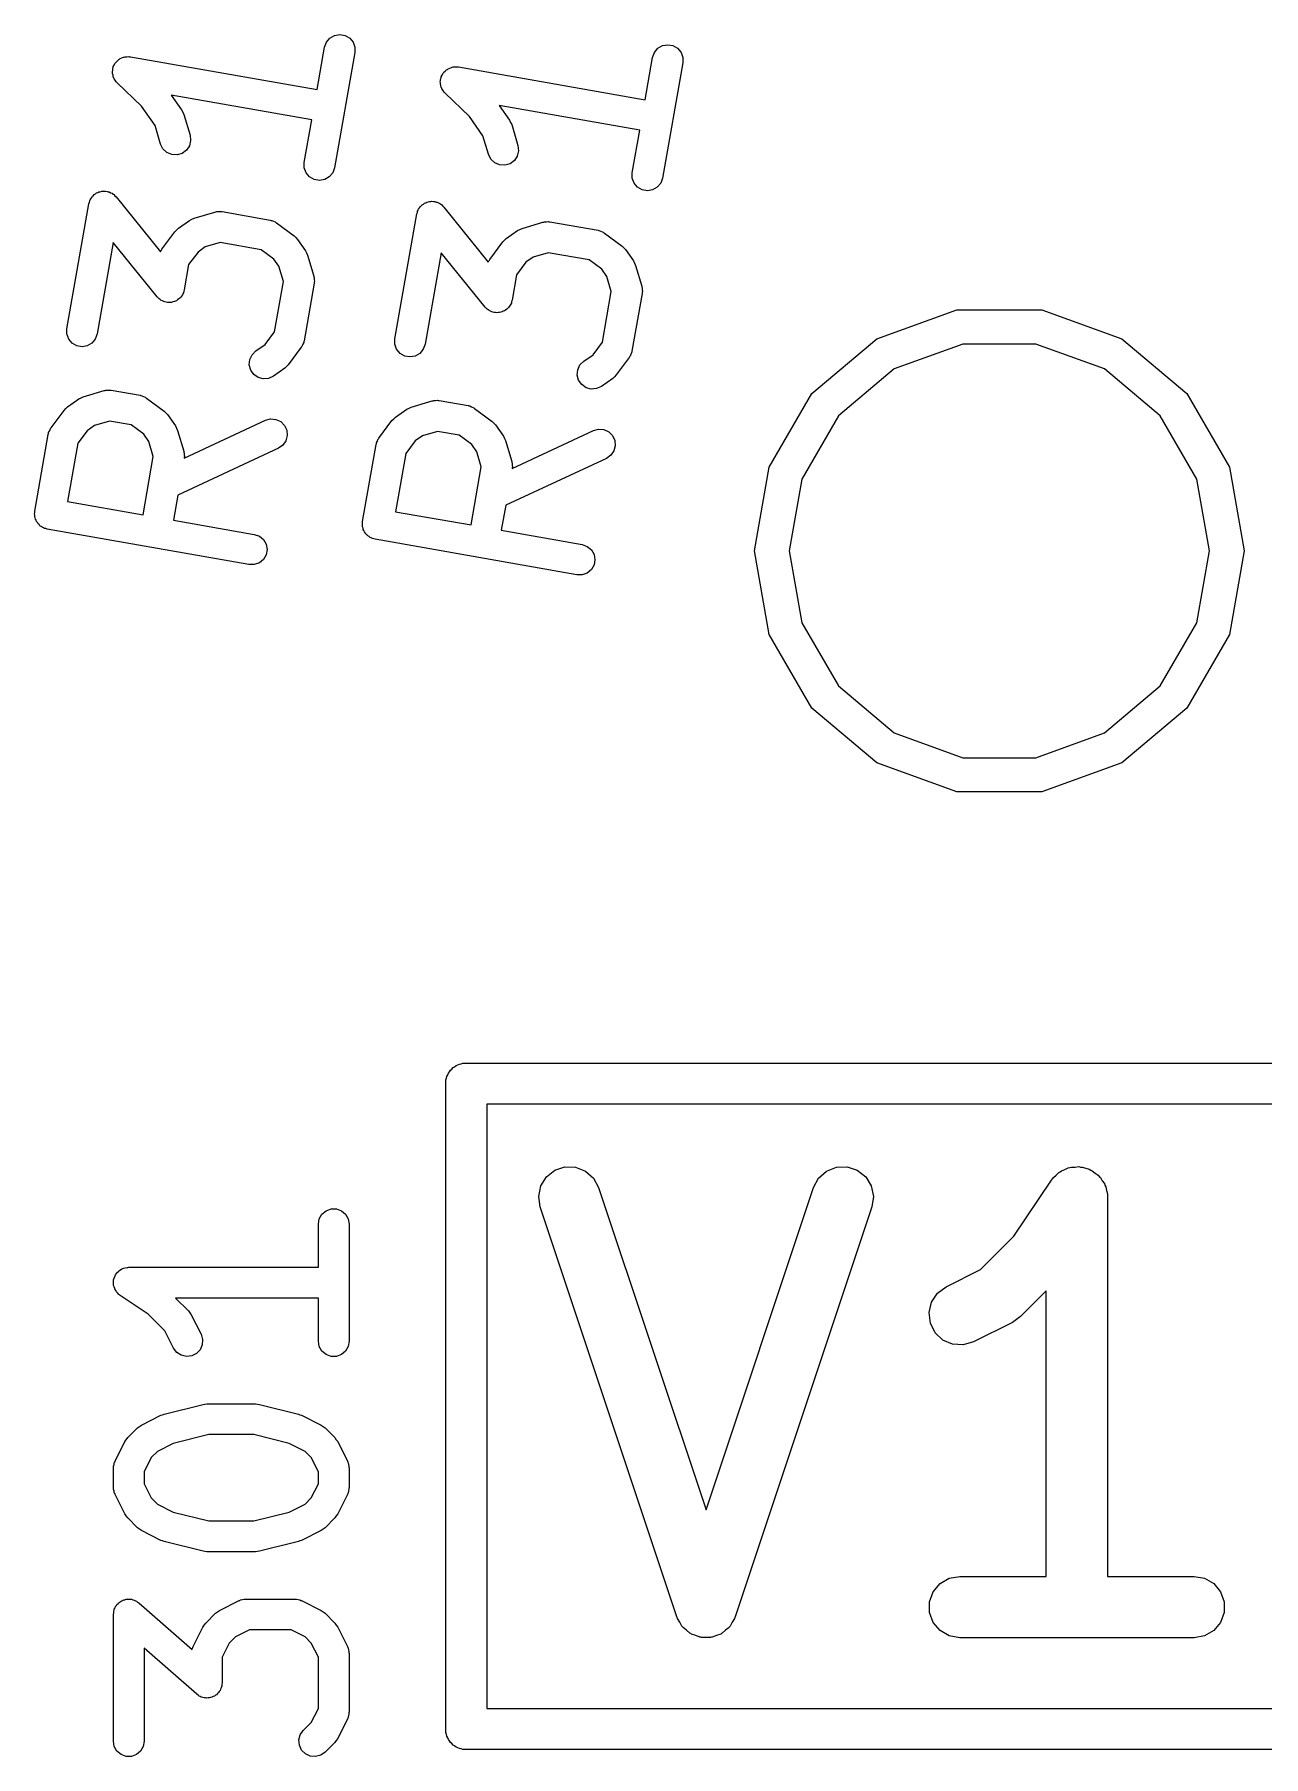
# Model space of a CAD drawing. Extents: x -0.1 to 56.2, y -70.1 to 0.1.
# Drawn here: x 9.79 to 15.79, y -28.88 to -20.48 of the extents above; entities that cross this region are included whole.
import ezdxf

# ---------------------------------------------------------------- set-up
doc = ezdxf.new("R2010")
doc.units = 0
doc.header["$MEASUREMENT"] = 0
doc.layers.add('BLACK', color=7, linetype='CONTINUOUS')

msp = doc.modelspace()

# ---------------------------------------------------------------- linework, layer by layer
at = {"layer": 'BLACK', "linetype": 'CONTINUOUS'}
for p, q in [((11.217, -20.5173), (11.2337, -20.4973)), ((11.2337, -20.4973), (11.2563, -20.4843)), ((11.2563, -20.4843), (11.2819, -20.4798)), ((11.2819, -20.4798), (11.3076, -20.4843)), ((11.3076, -20.4843), (11.3302, -20.4973)), ((11.3302, -20.4973), (11.3469, -20.5173)), ((10.2184, -20.5945), (10.2265, -20.5905)), ((10.2265, -20.5905), (10.2306, -20.5901)), ((10.2306, -20.5901), (10.2345, -20.5886)), ((10.2345, -20.5886), (10.2435, -20.5886)), ((10.2435, -20.5886), (10.2524, -20.5877)), ((10.2524, -20.5877), (10.2564, -20.5886)), ((10.2564, -20.5886), (10.2605, -20.5886)), ((10.2605, -20.5886), (11.1715, -20.7493)), ((11.1715, -20.7493), (11.2081, -20.5418)), ((11.2081, -20.5418), (11.217, -20.5173)), ((11.3558, -20.5678), (11.2566, -21.1305)), ((11.3469, -20.5173), (11.3558, -20.5418)), ((11.3558, -20.5418), (11.3558, -20.5678)), ((12.8081, -20.5918), (12.817, -20.5673)), ((12.817, -20.5673), (12.8337, -20.5473)), ((12.8337, -20.5473), (12.8563, -20.5343)), ((12.8563, -20.5343), (12.8819, -20.5298)), ((12.8819, -20.5298), (12.9076, -20.5343)), ((12.9076, -20.5343), (12.9302, -20.5473)), ((12.9302, -20.5473), (12.9469, -20.5673)), ((12.9469, -20.5673), (12.9558, -20.5918)), ((10.1725, -20.6625), (10.1741, -20.6537)), ((10.1732, -20.6666), (10.1725, -20.6625)), ((10.173, -20.6707), (10.1732, -20.6666)), ((10.1755, -20.6793), (10.173, -20.6707)), ((10.1741, -20.6537), (10.1747, -20.6448)), ((10.1747, -20.6448), (10.1763, -20.6409)), ((10.1763, -20.6409), (10.177, -20.6369)), ((10.177, -20.6369), (10.1815, -20.6291)), ((10.1815, -20.6291), (10.1851, -20.6209)), ((10.1851, -20.6209), (10.188, -20.6179)), ((10.188, -20.6179), (10.1901, -20.6143)), ((10.1901, -20.6143), (10.1969, -20.6085)), ((10.1969, -20.6085), (10.2031, -20.6021)), ((10.2031, -20.6021), (10.2068, -20.6002)), ((10.2068, -20.6002), (10.21, -20.5976)), ((10.21, -20.5976), (10.2184, -20.5945)), ((11.7815, -20.6791), (11.7851, -20.6709)), ((11.7851, -20.6709), (11.788, -20.6679)), ((11.788, -20.6679), (11.7901, -20.6643)), ((11.7901, -20.6643), (11.7969, -20.6585)), ((11.7969, -20.6585), (11.8031, -20.6521)), ((11.8031, -20.6521), (11.8068, -20.6502)), ((11.8068, -20.6502), (11.81, -20.6476)), ((11.81, -20.6476), (11.8184, -20.6445)), ((11.8184, -20.6445), (11.8265, -20.6405)), ((11.8265, -20.6405), (11.8306, -20.6401)), ((11.8306, -20.6401), (11.8345, -20.6386)), ((11.8345, -20.6386), (11.8435, -20.6386)), ((11.8435, -20.6386), (11.8524, -20.6377)), ((11.8524, -20.6377), (11.8564, -20.6386)), ((11.8564, -20.6386), (11.8605, -20.6386)), ((11.8605, -20.6386), (12.7715, -20.7993)), ((12.7715, -20.7993), (12.8081, -20.5918)), ((12.9558, -20.6178), (12.8566, -21.1805)), ((12.9558, -20.5918), (12.9558, -20.6178)), ((10.177, -20.6882), (10.1755, -20.6793)), ((10.1791, -20.6918), (10.177, -20.6882)), ((10.1803, -20.6957), (10.1791, -20.6918)), ((10.1856, -20.703), (10.1803, -20.6957)), ((10.1901, -20.7107), (10.1856, -20.703)), ((10.1933, -20.7134), (10.1901, -20.7107)), ((10.1957, -20.7167), (10.1933, -20.7134)), ((10.3145, -20.8302), (10.1957, -20.7167)), ((11.7725, -20.7125), (11.7741, -20.7037)), ((11.7732, -20.7166), (11.7725, -20.7125)), ((11.773, -20.7207), (11.7732, -20.7166)), ((11.7755, -20.7293), (11.773, -20.7207)), ((11.7741, -20.7037), (11.7747, -20.6948)), ((11.7747, -20.6948), (11.7763, -20.6909)), ((11.777, -20.7382), (11.7755, -20.7293)), ((11.7763, -20.6909), (11.777, -20.6869)), ((11.777, -20.6869), (11.7815, -20.6791)), ((11.7791, -20.7418), (11.777, -20.7382)), ((11.7803, -20.7457), (11.7791, -20.7418)), ((11.7856, -20.753), (11.7803, -20.7457)), ((11.7901, -20.7607), (11.7856, -20.753)), ((10.3805, -20.9245), (10.3145, -20.8302)), ((11.1454, -20.897), (10.4597, -20.7761)), ((10.4597, -20.7761), (10.5104, -20.8484)), ((11.7933, -20.7634), (11.7901, -20.7607)), ((11.7957, -20.7667), (11.7933, -20.7634)), ((11.9145, -20.8802), (11.7957, -20.7667)), ((12.7454, -20.947), (12.0597, -20.8261)), ((12.0597, -20.8261), (12.1104, -20.8984)), ((10.4074, -21.0149), (10.3805, -20.9245)), ((10.5104, -20.8484), (10.5154, -20.8593)), ((10.5154, -20.8593), (10.5208, -20.87)), ((10.5208, -20.87), (10.5512, -20.9721)), ((11.1089, -21.1045), (11.1454, -20.897)), ((11.9805, -20.9745), (11.9145, -20.8802)), ((12.1104, -20.8984), (12.1154, -20.9093)), ((12.1154, -20.9093), (12.1208, -20.92)), ((12.1208, -20.92), (12.1512, -21.0221)), ((10.5541, -20.998), (10.5481, -21.0233)), ((10.5512, -20.9721), (10.5541, -20.998)), ((12.0074, -21.0649), (11.9805, -20.9745)), ((12.7089, -21.1545), (12.7454, -20.947)), ((10.419, -21.0382), (10.4074, -21.0149)), ((10.438, -21.0561), (10.419, -21.0382)), ((10.4619, -21.0664), (10.438, -21.0561)), ((10.4879, -21.068), (10.4619, -21.0664)), ((10.5128, -21.0606), (10.4879, -21.068)), ((10.5337, -21.0451), (10.5128, -21.0606)), ((10.5481, -21.0233), (10.5337, -21.0451)), ((12.019, -21.0882), (12.0074, -21.0649)), ((12.038, -21.1061), (12.019, -21.0882)), ((12.1481, -21.0733), (12.1337, -21.0951)), ((12.1541, -21.048), (12.1481, -21.0733)), ((12.1512, -21.0221), (12.1541, -21.048)), ((11.1089, -21.1305), (11.1089, -21.1045)), ((11.1178, -21.155), (11.1089, -21.1305)), ((11.1345, -21.175), (11.1178, -21.155)), ((11.1571, -21.188), (11.1345, -21.175)), ((11.2309, -21.175), (11.2084, -21.188)), ((11.2477, -21.155), (11.2309, -21.175)), ((11.2566, -21.1305), (11.2477, -21.155)), ((12.0619, -21.1164), (12.038, -21.1061)), ((12.0879, -21.118), (12.0619, -21.1164)), ((12.1128, -21.1106), (12.0879, -21.118)), ((12.1337, -21.0951), (12.1128, -21.1106)), ((12.7089, -21.1805), (12.7089, -21.1545)), ((10.0798, -21.266), (10.0835, -21.2616)), ((10.0835, -21.2616), (10.0899, -21.2579)), ((10.0899, -21.2579), (10.0956, -21.2533)), ((10.0956, -21.2533), (10.1011, -21.2515)), ((10.1011, -21.2515), (10.1061, -21.2486)), ((10.1061, -21.2486), (10.1133, -21.2473)), ((10.1133, -21.2473), (10.1203, -21.2449)), ((10.1203, -21.2449), (10.1261, -21.245)), ((10.1261, -21.245), (10.1318, -21.244)), ((10.1318, -21.244), (10.139, -21.2453)), ((10.139, -21.2453), (10.1463, -21.2455)), ((10.1463, -21.2455), (10.1517, -21.2476)), ((10.1517, -21.2476), (10.1574, -21.2486)), ((10.1574, -21.2486), (10.1638, -21.2522)), ((10.1638, -21.2522), (10.1706, -21.2549)), ((10.1706, -21.2549), (10.175, -21.2587)), ((10.175, -21.2587), (10.18, -21.2616)), ((10.18, -21.2616), (10.1847, -21.2672)), ((11.1827, -21.1925), (11.1571, -21.188)), ((11.2084, -21.188), (11.1827, -21.1925)), ((12.7178, -21.205), (12.7089, -21.1805)), ((12.7345, -21.225), (12.7178, -21.205)), ((12.7571, -21.238), (12.7345, -21.225)), ((12.7827, -21.2425), (12.7571, -21.238)), ((12.8084, -21.238), (12.7827, -21.2425)), ((12.8309, -21.225), (12.8084, -21.238)), ((12.8477, -21.205), (12.8309, -21.225)), ((12.8566, -21.1805), (12.8477, -21.205)), ((9.9504, -21.9157), (10.0579, -21.306)), ((10.0579, -21.306), (10.0604, -21.2991)), ((10.0604, -21.2991), (10.0618, -21.2919)), ((10.0618, -21.2919), (10.0648, -21.287)), ((10.0648, -21.287), (10.0668, -21.2815)), ((10.0668, -21.2815), (10.0715, -21.2759)), ((10.0715, -21.2759), (10.0753, -21.2697)), ((10.0753, -21.2697), (10.0798, -21.266)), ((10.1847, -21.2672), (10.1902, -21.272)), ((10.1902, -21.272), (10.4067, -21.5412)), ((10.5711, -21.3767), (10.6731, -21.3464)), ((10.6731, -21.3464), (10.6774, -21.3459)), ((10.6774, -21.3459), (10.6815, -21.3444)), ((10.6815, -21.3444), (10.6903, -21.3444)), ((10.6903, -21.3444), (10.699, -21.3434)), ((10.699, -21.3434), (10.7032, -21.3444)), ((10.7032, -21.3444), (10.7075, -21.3444)), ((10.7075, -21.3444), (10.942, -21.3858)), ((11.6604, -21.3491), (11.6618, -21.3419)), ((11.6618, -21.3419), (11.6648, -21.337)), ((11.6648, -21.337), (11.6668, -21.3315)), ((11.6668, -21.3315), (11.6715, -21.3259)), ((11.6715, -21.3259), (11.6753, -21.3197)), ((11.6753, -21.3197), (11.6798, -21.316)), ((11.6798, -21.316), (11.6836, -21.3116)), ((11.6836, -21.3116), (11.6899, -21.3079)), ((11.6899, -21.3079), (11.6956, -21.3033)), ((11.6956, -21.3033), (11.7011, -21.3015)), ((11.7011, -21.3015), (11.7061, -21.2986)), ((11.7061, -21.2986), (11.7133, -21.2973)), ((11.7133, -21.2973), (11.7203, -21.2949)), ((11.7203, -21.2949), (11.7261, -21.295)), ((11.7261, -21.295), (11.7318, -21.294)), ((11.7318, -21.294), (11.739, -21.2953)), ((11.739, -21.2953), (11.7463, -21.2955)), ((11.7463, -21.2955), (11.7517, -21.2976)), ((11.7517, -21.2976), (11.7574, -21.2986)), ((11.7574, -21.2986), (11.7638, -21.3022)), ((11.7638, -21.3022), (11.7706, -21.3049)), ((11.7706, -21.3049), (11.775, -21.3087)), ((11.775, -21.3087), (11.78, -21.3116)), ((11.78, -21.3116), (11.7847, -21.3172)), ((11.7847, -21.3172), (11.7902, -21.322)), ((11.7902, -21.322), (12.0067, -21.5912)), ((10.4858, -21.4343), (10.4943, -21.4258)), ((10.4943, -21.4258), (10.5494, -21.3872)), ((10.5494, -21.3872), (10.5603, -21.3821)), ((10.5603, -21.3821), (10.5711, -21.3767)), ((10.942, -21.3858), (10.9461, -21.3872)), ((10.9461, -21.3872), (10.9504, -21.3877)), ((10.9504, -21.3877), (10.9582, -21.3917)), ((10.9582, -21.3917), (10.9665, -21.3947)), ((10.9665, -21.3947), (10.9698, -21.3974)), ((10.9698, -21.3974), (10.9737, -21.3994)), ((10.9737, -21.3994), (11.0592, -21.4628)), ((11.5504, -21.9657), (11.6579, -21.356)), ((11.6579, -21.356), (11.6604, -21.3491)), ((12.1603, -21.4321), (12.1711, -21.4267)), ((12.1711, -21.4267), (12.2731, -21.3964)), ((12.2731, -21.3964), (12.2774, -21.3959)), ((12.2774, -21.3959), (12.2815, -21.3944)), ((12.2815, -21.3944), (12.2903, -21.3944)), ((12.2903, -21.3944), (12.299, -21.3934)), ((12.299, -21.3934), (12.3032, -21.3944)), ((12.3032, -21.3944), (12.3075, -21.3944)), ((12.3075, -21.3944), (12.542, -21.4358)), ((10.1769, -21.4948), (10.0981, -21.9417)), ((10.3906, -21.7605), (10.1769, -21.4948)), ((10.4136, -21.5281), (10.477, -21.4426)), ((10.477, -21.4426), (10.4858, -21.4343)), ((10.6989, -21.4952), (10.6255, -21.517)), ((10.8985, -21.5304), (10.6989, -21.4952)), ((11.0592, -21.4628), (11.0674, -21.4715)), ((11.0674, -21.4715), (11.0759, -21.48)), ((11.0759, -21.48), (11.1146, -21.5352)), ((12.0136, -21.5781), (12.077, -21.4926)), ((12.077, -21.4926), (12.0858, -21.4843)), ((12.0858, -21.4843), (12.0943, -21.4758)), ((12.0943, -21.4758), (12.1494, -21.4372)), ((12.1494, -21.4372), (12.1603, -21.4321)), ((12.542, -21.4358), (12.5461, -21.4372)), ((12.5461, -21.4372), (12.5504, -21.4377)), ((12.5504, -21.4377), (12.5582, -21.4417)), ((12.5582, -21.4417), (12.5665, -21.4447)), ((12.5665, -21.4447), (12.5698, -21.4474)), ((12.5698, -21.4474), (12.5737, -21.4494)), ((12.5737, -21.4494), (12.6592, -21.5128)), ((12.6592, -21.5128), (12.6674, -21.5215)), ((10.4067, -21.5412), (10.4089, -21.5353)), ((10.4089, -21.5353), (10.4117, -21.532)), ((10.4117, -21.532), (10.4136, -21.5281)), ((10.5903, -21.5417), (10.5446, -21.6032)), ((10.6255, -21.517), (10.5903, -21.5417)), ((10.9601, -21.576), (10.8985, -21.5304)), ((10.9847, -21.6113), (10.9601, -21.576)), ((11.1146, -21.5352), (11.1196, -21.5461)), ((11.1196, -21.5461), (11.125, -21.5568)), ((11.125, -21.5568), (11.1554, -21.6589)), ((11.7769, -21.5448), (11.6981, -21.9917)), ((11.9906, -21.8105), (11.7769, -21.5448)), ((12.0067, -21.5912), (12.0089, -21.5853)), ((12.0089, -21.5853), (12.0117, -21.582)), ((12.0117, -21.582), (12.0136, -21.5781)), ((12.1903, -21.5917), (12.1446, -21.6532)), ((12.2255, -21.567), (12.1903, -21.5917)), ((12.2989, -21.5452), (12.2255, -21.567)), ((12.4985, -21.5804), (12.2989, -21.5452)), ((12.5601, -21.626), (12.4985, -21.5804)), ((12.6674, -21.5215), (12.6759, -21.53)), ((12.6759, -21.53), (12.7146, -21.5852)), ((12.7146, -21.5852), (12.7196, -21.5961)), ((12.7196, -21.5961), (12.725, -21.6068)), ((10.5446, -21.6032), (10.5229, -21.7265)), ((11.0066, -21.6847), (10.9847, -21.6113)), ((11.1554, -21.6589), (11.1559, -21.6632)), ((11.1559, -21.6632), (11.1574, -21.6672)), ((11.1574, -21.6672), (11.1574, -21.676)), ((11.1574, -21.676), (11.1584, -21.6848)), ((12.1446, -21.6532), (12.1229, -21.7765)), ((12.5847, -21.6613), (12.5601, -21.626)), ((12.6066, -21.7347), (12.5847, -21.6613)), ((12.725, -21.6068), (12.7554, -21.7089)), ((10.3961, -21.7653), (10.3906, -21.7605)), ((10.4008, -21.7709), (10.3961, -21.7653)), ((10.501, -21.7665), (10.4972, -21.7709)), ((10.5055, -21.7629), (10.501, -21.7665)), ((10.5093, -21.7566), (10.5055, -21.7629)), ((10.514, -21.751), (10.5093, -21.7566)), ((10.516, -21.7455), (10.514, -21.751)), ((10.519, -21.7406), (10.516, -21.7455)), ((10.5204, -21.7334), (10.519, -21.7406)), ((10.5229, -21.7265), (10.5204, -21.7334)), ((10.9631, -21.9312), (11.0066, -21.6847)), ((11.1574, -21.6933), (11.1077, -21.9747)), ((11.1584, -21.6848), (11.1574, -21.689)), ((11.1574, -21.689), (11.1574, -21.6933)), ((12.5631, -21.9812), (12.6066, -21.7347)), ((12.7574, -21.7433), (12.7077, -22.0247)), ((12.7554, -21.7089), (12.7559, -21.7132)), ((12.7559, -21.7132), (12.7574, -21.7172)), ((12.7574, -21.7172), (12.7574, -21.726)), ((12.7574, -21.726), (12.7584, -21.7348)), ((12.7584, -21.7348), (12.7574, -21.739)), ((12.7574, -21.739), (12.7574, -21.7433)), ((10.4058, -21.7738), (10.4008, -21.7709)), ((10.4102, -21.7776), (10.4058, -21.7738)), ((10.417, -21.7803), (10.4102, -21.7776)), ((10.4234, -21.7839), (10.417, -21.7803)), ((10.4291, -21.7849), (10.4234, -21.7839)), ((10.4345, -21.787), (10.4291, -21.7849)), ((10.4418, -21.7872), (10.4345, -21.787)), ((10.449, -21.7885), (10.4418, -21.7872)), ((10.4547, -21.7875), (10.449, -21.7885)), ((10.4605, -21.7876), (10.4547, -21.7875)), ((10.4675, -21.7852), (10.4605, -21.7876)), ((10.4747, -21.7839), (10.4675, -21.7852)), ((10.4797, -21.781), (10.4747, -21.7839)), ((10.4852, -21.7792), (10.4797, -21.781)), ((10.4909, -21.7746), (10.4852, -21.7792)), ((10.4972, -21.7709), (10.4909, -21.7746)), ((11.9961, -21.8153), (11.9906, -21.8105)), ((12.0008, -21.8209), (11.9961, -21.8153)), ((12.0058, -21.8238), (12.0008, -21.8209)), ((12.0102, -21.8276), (12.0058, -21.8238)), ((12.017, -21.8303), (12.0102, -21.8276)), ((12.0234, -21.8339), (12.017, -21.8303)), ((12.0291, -21.8349), (12.0234, -21.8339)), ((12.0345, -21.837), (12.0291, -21.8349)), ((12.0418, -21.8372), (12.0345, -21.837)), ((12.049, -21.8385), (12.0418, -21.8372)), ((12.0547, -21.8375), (12.049, -21.8385)), ((12.0605, -21.8376), (12.0547, -21.8375)), ((12.0675, -21.8352), (12.0605, -21.8376)), ((12.0747, -21.8339), (12.0675, -21.8352)), ((12.0797, -21.831), (12.0747, -21.8339)), ((12.0852, -21.8292), (12.0797, -21.831)), ((12.0909, -21.8246), (12.0852, -21.8292)), ((12.0972, -21.8209), (12.0909, -21.8246)), ((12.101, -21.8165), (12.0972, -21.8209)), ((12.1055, -21.8128), (12.101, -21.8165)), ((12.1093, -21.8066), (12.1055, -21.8128)), ((12.114, -21.801), (12.1093, -21.8066)), ((12.116, -21.7955), (12.114, -21.801)), ((12.119, -21.7906), (12.116, -21.7955)), ((12.1204, -21.7834), (12.119, -21.7906)), ((12.1229, -21.7765), (12.1204, -21.7834)), ((13.9025, -21.9651), (14.2925, -21.8232)), ((14.2925, -21.8232), (14.7075, -21.8232)), ((14.7075, -21.8232), (15.0975, -21.9651)), ((9.9504, -21.9417), (9.9504, -21.9157)), ((10.9175, -21.9927), (10.9631, -21.9312)), ((9.95931, -21.9662), (9.9504, -21.9417)), ((9.97605, -21.9861), (9.95931, -21.9662)), ((9.99861, -21.9992), (9.97605, -21.9861)), ((10.0243, -22.0037), (9.99861, -21.9992)), ((10.0499, -21.9992), (10.0243, -22.0037)), ((10.0725, -21.9861), (10.0499, -21.9992)), ((10.0892, -21.9662), (10.0725, -21.9861)), ((10.0981, -21.9417), (10.0892, -21.9662)), ((10.8723, -22.0244), (10.9175, -21.9927)), ((11.0941, -22.0063), (11.0307, -22.0918)), ((11.096, -22.0025), (11.0941, -22.0063)), ((11.0988, -21.9991), (11.096, -22.0025)), ((11.1018, -21.9909), (11.0988, -21.9991)), ((11.1058, -21.983), (11.1018, -21.9909)), ((11.1063, -21.9787), (11.1058, -21.983)), ((11.1077, -21.9747), (11.1063, -21.9787)), ((11.5504, -21.9917), (11.5504, -21.9657)), ((11.5593, -22.0162), (11.5504, -21.9917)), ((11.5761, -22.0361), (11.5593, -22.0162)), ((11.6892, -22.0162), (11.6725, -22.0361)), ((11.6981, -21.9917), (11.6892, -22.0162)), ((12.5175, -22.0427), (12.5631, -21.9812)), ((13.5846, -22.2319), (13.9025, -21.9651)), ((14.322, -21.9906), (13.9875, -22.1123)), ((14.678, -21.9906), (14.322, -21.9906)), ((15.0125, -22.1123), (14.678, -21.9906)), ((15.0975, -21.9651), (15.4154, -22.2319)), ((10.8406, -22.0923), (10.8428, -22.0664)), ((10.8473, -22.1175), (10.8406, -22.0923)), ((10.8428, -22.0664), (10.8538, -22.0428)), ((10.8538, -22.0428), (10.8723, -22.0244)), ((11.0219, -22.1001), (11.0135, -22.1086)), ((11.0307, -22.0918), (11.0219, -22.1001)), ((11.5986, -22.0492), (11.5761, -22.0361)), ((11.6243, -22.0537), (11.5986, -22.0492)), ((11.6499, -22.0492), (11.6243, -22.0537)), ((11.6725, -22.0361), (11.6499, -22.0492)), ((12.4428, -22.1164), (12.4538, -22.0928)), ((12.4538, -22.0928), (12.4723, -22.0744)), ((12.4723, -22.0744), (12.5175, -22.0427)), ((12.6941, -22.0563), (12.6307, -22.1418)), ((12.696, -22.0525), (12.6941, -22.0563)), ((12.6988, -22.0491), (12.696, -22.0525)), ((12.7018, -22.0409), (12.6988, -22.0491)), ((12.7058, -22.033), (12.7018, -22.0409)), ((12.7063, -22.0287), (12.7058, -22.033)), ((12.7077, -22.0247), (12.7063, -22.0287)), ((10.8622, -22.1388), (10.8473, -22.1175)), ((10.8836, -22.1538), (10.8622, -22.1388)), ((10.9087, -22.1605), (10.8836, -22.1538)), ((10.9347, -22.1582), (10.9087, -22.1605)), ((10.9583, -22.1472), (10.9347, -22.1582)), ((11.0135, -22.1086), (10.9583, -22.1472)), ((12.4406, -22.1423), (12.4428, -22.1164)), ((12.4473, -22.1675), (12.4406, -22.1423)), ((12.4622, -22.1888), (12.4473, -22.1675)), ((12.6135, -22.1586), (12.5583, -22.1972)), ((12.6219, -22.1501), (12.6135, -22.1586)), ((12.6307, -22.1418), (12.6219, -22.1501)), ((13.9875, -22.1123), (13.7148, -22.3411)), ((15.2852, -22.3411), (15.0125, -22.1123)), ((9.95372, -22.2976), (10.0089, -22.2589)), ((10.0089, -22.2589), (10.0198, -22.2539)), ((10.0198, -22.2539), (10.0305, -22.2485)), ((10.0305, -22.2485), (10.1326, -22.2181)), ((10.1326, -22.2181), (10.1369, -22.2176)), ((10.1369, -22.2176), (10.1409, -22.2162)), ((10.1409, -22.2162), (10.1497, -22.2162)), ((10.1497, -22.2162), (10.1585, -22.2152)), ((10.1585, -22.2152), (10.1627, -22.2162)), ((10.1627, -22.2162), (10.167, -22.2162)), ((10.167, -22.2162), (10.3077, -22.241)), ((10.3077, -22.241), (10.3117, -22.2425)), ((10.3117, -22.2425), (10.316, -22.2429)), ((10.316, -22.2429), (10.3239, -22.2469)), ((10.3239, -22.2469), (10.3321, -22.2499)), ((10.3321, -22.2499), (10.3355, -22.2527)), ((10.3355, -22.2527), (10.3393, -22.2546)), ((10.3393, -22.2546), (10.4249, -22.318)), ((11.6305, -22.2985), (11.7326, -22.2681)), ((11.7326, -22.2681), (11.7369, -22.2676)), ((11.7369, -22.2676), (11.7409, -22.2662)), ((11.7409, -22.2662), (11.7497, -22.2662)), ((11.7497, -22.2662), (11.7585, -22.2652)), ((11.7585, -22.2652), (11.7627, -22.2662)), ((11.7627, -22.2662), (11.767, -22.2662)), ((11.767, -22.2662), (11.9077, -22.291)), ((12.4836, -22.2038), (12.4622, -22.1888)), ((12.5087, -22.2105), (12.4836, -22.2038)), ((12.5347, -22.2082), (12.5087, -22.2105)), ((12.5583, -22.1972), (12.5347, -22.2082)), ((13.3771, -22.5913), (13.5846, -22.2319)), ((15.4154, -22.2319), (15.6229, -22.5913)), ((9.87307, -22.3999), (9.9365, -22.3143)), ((9.9365, -22.3143), (9.94522, -22.3061)), ((9.94522, -22.3061), (9.95372, -22.2976)), ((10.4249, -22.318), (10.4331, -22.3268)), ((10.4331, -22.3268), (10.4416, -22.3353)), ((10.4416, -22.3353), (10.4802, -22.3904)), ((11.5452, -22.3561), (11.5537, -22.3476)), ((11.5537, -22.3476), (11.6089, -22.3089)), ((11.6089, -22.3089), (11.6198, -22.3039)), ((11.6198, -22.3039), (11.6305, -22.2985)), ((11.9077, -22.291), (11.9117, -22.2925)), ((11.9117, -22.2925), (11.916, -22.2929)), ((11.916, -22.2929), (11.9239, -22.2969)), ((11.9239, -22.2969), (11.9321, -22.2999)), ((11.9321, -22.2999), (11.9355, -22.3027)), ((11.9355, -22.3027), (11.9393, -22.3046)), ((11.9393, -22.3046), (12.0249, -22.368)), ((13.7148, -22.3411), (13.5368, -22.6494)), ((15.4632, -22.6494), (15.2852, -22.3411)), ((9.79329, -22.8067), (9.85944, -22.4315)), ((9.85944, -22.4315), (9.86092, -22.4275)), ((9.86092, -22.4275), (9.86142, -22.4232)), ((9.86142, -22.4232), (9.86535, -22.4153)), ((9.86535, -22.4153), (9.86835, -22.407)), ((9.86835, -22.407), (9.87113, -22.4037)), ((9.87113, -22.4037), (9.87307, -22.3999)), ((10.0497, -22.4135), (10.0041, -22.475)), ((10.0849, -22.3888), (10.0497, -22.4135)), ((10.1584, -22.367), (10.0849, -22.3888)), ((10.2642, -22.3856), (10.1584, -22.367)), ((10.3257, -22.4313), (10.2642, -22.3856)), ((10.3504, -22.4665), (10.3257, -22.4313)), ((10.4802, -22.3904), (10.4853, -22.4013)), ((10.4853, -22.4013), (10.4907, -22.4121)), ((10.4907, -22.4121), (10.521, -22.5141)), ((10.523, -22.5474), (10.9195, -22.3626)), ((10.9195, -22.3626), (10.9447, -22.3559)), ((10.9447, -22.3559), (10.9706, -22.3582)), ((10.9706, -22.3582), (10.9942, -22.3692)), ((10.9942, -22.3692), (11.0126, -22.3876)), ((11.0126, -22.3876), (11.0236, -22.4112)), ((11.0259, -22.4371), (11.0192, -22.4623)), ((11.0236, -22.4112), (11.0259, -22.4371)), ((11.4731, -22.4499), (11.5365, -22.3643)), ((11.5365, -22.3643), (11.5452, -22.3561)), ((11.6849, -22.4388), (11.6497, -22.4635)), ((11.7584, -22.417), (11.6849, -22.4388)), ((11.8642, -22.4356), (11.7584, -22.417)), ((11.9257, -22.4813), (11.8642, -22.4356)), ((12.0249, -22.368), (12.0331, -22.3768)), ((12.0331, -22.3768), (12.0416, -22.3853)), ((12.0416, -22.3853), (12.0802, -22.4404)), ((12.123, -22.5974), (12.5195, -22.4126)), ((12.5195, -22.4126), (12.5447, -22.4059)), ((12.5447, -22.4059), (12.5706, -22.4082)), ((12.5706, -22.4082), (12.5942, -22.4192)), ((12.5942, -22.4192), (12.6126, -22.4376)), ((12.6126, -22.4376), (12.6236, -22.4612)), ((10.0041, -22.475), (9.95404, -22.7589)), ((10.3722, -22.5399), (10.3504, -22.4665)), ((10.9829, -22.4986), (10.4914, -22.7277)), ((10.521, -22.5141), (10.5215, -22.5184)), ((10.5215, -22.5184), (10.523, -22.5225)), ((10.523, -22.5225), (10.523, -22.5313)), ((11.0042, -22.4836), (10.9829, -22.4986)), ((11.0192, -22.4623), (11.0042, -22.4836)), ((11.3933, -22.8567), (11.4594, -22.4815)), ((11.4594, -22.4815), (11.4609, -22.4775)), ((11.4609, -22.4775), (11.4614, -22.4732)), ((11.4614, -22.4732), (11.4653, -22.4653)), ((11.4653, -22.4653), (11.4684, -22.457)), ((11.4684, -22.457), (11.4711, -22.4537)), ((11.4711, -22.4537), (11.4731, -22.4499)), ((11.6497, -22.4635), (11.6041, -22.525)), ((11.9504, -22.5165), (11.9257, -22.4813)), ((11.9722, -22.5899), (11.9504, -22.5165)), ((12.0802, -22.4404), (12.0853, -22.4513)), ((12.0853, -22.4513), (12.0907, -22.4621)), ((12.0907, -22.4621), (12.121, -22.5641)), ((12.6192, -22.5123), (12.6042, -22.5336)), ((12.6259, -22.4871), (12.6192, -22.5123)), ((12.6236, -22.4612), (12.6259, -22.4871)), ((10.3222, -22.8238), (10.3722, -22.5399)), ((10.523, -22.5313), (10.524, -22.54)), ((10.524, -22.54), (10.523, -22.5442)), ((10.523, -22.5442), (10.523, -22.5474)), ((11.6041, -22.525), (11.554, -22.8089)), ((11.9222, -22.8738), (11.9722, -22.5899)), ((12.5829, -22.5486), (12.0914, -22.7777)), ((12.121, -22.5641), (12.1215, -22.5684)), ((12.1215, -22.5684), (12.123, -22.5725)), ((12.123, -22.5725), (12.123, -22.5813)), ((12.123, -22.5813), (12.124, -22.59)), ((12.124, -22.59), (12.123, -22.5942)), ((12.123, -22.5942), (12.123, -22.5974)), ((12.6042, -22.5336), (12.5829, -22.5486)), ((13.305, -23), (13.3771, -22.5913)), ((15.6229, -22.5913), (15.695, -23)), ((13.5368, -22.6494), (13.475, -23)), ((15.525, -23), (15.4632, -22.6494)), ((9.95404, -22.7589), (10.3222, -22.8238)), ((10.4914, -22.7277), (10.4699, -22.8498)), ((9.79215, -22.8197), (9.79329, -22.8132)), ((9.79329, -22.8262), (9.79215, -22.8197)), ((9.79329, -22.8132), (9.79329, -22.8067)), ((9.79329, -22.8327), (9.79329, -22.8262)), ((9.79554, -22.8389), (9.79329, -22.8327)), ((9.79667, -22.8454), (9.79554, -22.8389)), ((9.79996, -22.851), (9.79667, -22.8454)), ((9.8022, -22.8572), (9.79996, -22.851)), ((9.80642, -22.8622), (9.8022, -22.8572)), ((10.4699, -22.8498), (10.865, -22.9195)), ((11.3933, -22.8632), (11.3933, -22.8567)), ((11.554, -22.8089), (11.9222, -22.8738)), ((12.0914, -22.7777), (12.0699, -22.8998)), ((9.8097, -22.8679), (9.80642, -22.8622)), ((9.81472, -22.8721), (9.8097, -22.8679)), ((9.81894, -22.8772), (9.81472, -22.8721)), ((9.82462, -22.8804), (9.81894, -22.8772)), ((9.82965, -22.8847), (9.82462, -22.8804)), ((9.83582, -22.8869), (9.82965, -22.8847)), ((9.8415, -22.8902), (9.83582, -22.8869)), ((9.84796, -22.8913), (9.8415, -22.8902)), ((9.85413, -22.8936), (9.84796, -22.8913)), ((10.8389, -23.0672), (9.85413, -22.8936)), ((10.865, -22.9195), (10.8895, -22.9284)), ((10.8895, -22.9284), (10.9094, -22.9451)), ((11.3922, -22.8697), (11.3933, -22.8632)), ((11.3933, -22.8762), (11.3922, -22.8697)), ((11.3933, -22.8827), (11.3933, -22.8762)), ((11.3955, -22.8889), (11.3933, -22.8827)), ((11.3967, -22.8954), (11.3955, -22.8889)), ((11.4, -22.901), (11.3967, -22.8954)), ((11.4022, -22.9072), (11.4, -22.901)), ((11.4064, -22.9122), (11.4022, -22.9072)), ((11.4097, -22.9179), (11.4064, -22.9122)), ((11.4147, -22.9221), (11.4097, -22.9179)), ((11.4189, -22.9272), (11.4147, -22.9221)), ((11.4246, -22.9304), (11.4189, -22.9272)), ((11.4297, -22.9347), (11.4246, -22.9304)), ((11.4358, -22.9369), (11.4297, -22.9347)), ((11.4415, -22.9402), (11.4358, -22.9369)), ((11.448, -22.9413), (11.4415, -22.9402)), ((11.4541, -22.9436), (11.448, -22.9413)), ((12.4389, -23.1172), (11.4541, -22.9436)), ((12.0699, -22.8998), (12.465, -22.9695)), ((10.9094, -22.9451), (10.9224, -22.9677)), ((10.9224, -23.019), (10.9094, -23.0416)), ((10.9224, -22.9677), (10.927, -22.9933)), ((10.927, -22.9933), (10.9224, -23.019)), ((12.465, -22.9695), (12.4895, -22.9784)), ((12.4895, -22.9784), (12.5094, -22.9951)), ((12.5094, -22.9951), (12.5224, -23.0177)), ((12.5224, -23.0177), (12.527, -23.0433)), ((13.3771, -23.4087), (13.305, -23)), ((13.475, -23), (13.5368, -23.3506)), ((15.4632, -23.3506), (15.525, -23)), ((15.695, -23), (15.6229, -23.4087)), ((10.865, -23.0672), (10.8389, -23.0672)), ((10.8895, -23.0583), (10.865, -23.0672)), ((10.9094, -23.0416), (10.8895, -23.0583)), ((12.4895, -23.1083), (12.465, -23.1172)), ((12.5094, -23.0916), (12.4895, -23.1083)), ((12.5224, -23.069), (12.5094, -23.0916)), ((12.527, -23.0433), (12.5224, -23.069)), ((12.465, -23.1172), (12.4389, -23.1172)), ((13.5368, -23.3506), (13.7148, -23.6589)), ((15.2852, -23.6589), (15.4632, -23.3506)), ((13.5846, -23.7681), (13.3771, -23.4087)), ((15.6229, -23.4087), (15.4154, -23.7681)), ((13.7148, -23.6589), (13.9875, -23.8877)), ((15.0125, -23.8877), (15.2852, -23.6589)), ((13.9025, -24.0349), (13.5846, -23.7681)), ((15.4154, -23.7681), (15.0975, -24.0349)), ((13.9875, -23.8877), (14.322, -24.0094)), ((14.678, -24.0094), (15.0125, -23.8877)), ((14.2925, -24.1768), (13.9025, -24.0349)), ((14.322, -24.0094), (14.678, -24.0094)), ((15.0975, -24.0349), (14.7075, -24.1768)), ((14.7075, -24.1768), (14.2925, -24.1768)), ((11.809, -25.5576), (11.8121, -25.5492)), ((11.8121, -25.5492), (11.8178, -25.5424)), ((11.8178, -25.5424), (11.8222, -25.5347)), ((11.8222, -25.5347), (11.829, -25.529)), ((11.829, -25.529), (11.8347, -25.5222)), ((11.8347, -25.5222), (11.8424, -25.5178)), ((11.8424, -25.5178), (11.8492, -25.5121)), ((11.8492, -25.5121), (11.8576, -25.509)), ((11.8576, -25.509), (11.8653, -25.5046)), ((11.8653, -25.5046), (11.874, -25.503)), ((11.874, -25.503), (11.8824, -25.5)), ((11.8824, -25.5), (11.8912, -25.5)), ((11.8912, -25.5), (11.8913, -25.5)), ((11.8913, -25.5), (18.7587, -25.5)), ((11.8, -25.5824), (11.803, -25.574)), ((11.8, -25.5913), (11.8, -25.5824)), ((11.8, -28.7587), (11.8, -25.5913)), ((11.803, -25.574), (11.8046, -25.5653)), ((11.8046, -25.5653), (11.809, -25.5576)), ((12, -25.7), (12, -28.65)), ((18.65, -25.7), (12, -25.7)), ((12.2901, -26.0552), (12.331, -26.0229)), ((12.331, -26.0229), (12.3804, -26.0064)), ((12.3804, -26.0064), (12.4325, -26.0078)), ((12.4325, -26.0078), (12.4809, -26.027)), ((12.4809, -26.027), (12.5199, -26.0615)), ((13.6182, -26.0615), (13.6572, -26.027)), ((13.6572, -26.027), (13.7056, -26.0078)), ((13.7056, -26.0078), (13.7577, -26.0064)), ((13.7577, -26.0064), (13.8071, -26.0229)), ((13.8071, -26.0229), (13.8479, -26.0552)), ((14.7637, -26.0583), (14.7774, -26.0468)), ((14.7774, -26.0468), (14.7897, -26.0339)), ((14.7897, -26.0339), (14.7972, -26.0302)), ((14.7972, -26.0302), (14.8036, -26.0249)), ((14.8036, -26.0249), (14.8204, -26.0187)), ((14.8204, -26.0187), (14.8364, -26.0108)), ((14.8364, -26.0108), (14.8447, -26.0099)), ((14.8447, -26.0099), (14.8525, -26.007)), ((14.8525, -26.007), (14.8704, -26.007)), ((14.8704, -26.007), (14.8882, -26.0051)), ((14.8882, -26.0051), (14.8963, -26.007)), ((14.8963, -26.007), (14.9046, -26.007)), ((14.9046, -26.007), (14.9214, -26.0132)), ((14.9214, -26.0132), (14.9388, -26.0174)), ((14.9388, -26.0174), (14.9458, -26.022)), ((14.9458, -26.022), (14.9536, -26.0249)), ((14.9536, -26.0249), (14.9673, -26.0364)), ((14.9673, -26.0364), (14.9822, -26.0463)), ((14.9822, -26.0463), (14.9871, -26.053)), ((14.9871, -26.053), (14.9935, -26.0583)), ((12.2524, -26.1507), (12.2629, -26.0996)), ((12.2629, -26.0996), (12.2901, -26.0552)), ((12.5199, -26.0615), (12.5447, -26.1073)), ((12.5447, -26.1073), (13.069, -27.6804)), ((13.069, -27.6804), (13.5934, -26.1073)), ((13.5934, -26.1073), (13.6182, -26.0615)), ((13.8479, -26.0552), (13.8752, -26.0996)), ((13.8752, -26.0996), (13.8857, -26.1507)), ((14.5715, -26.3449), (14.7538, -26.0716)), ((14.7538, -26.0716), (14.7595, -26.0655)), ((14.7595, -26.0655), (14.7637, -26.0583)), ((14.9935, -26.0583), (15.0024, -26.0739)), ((15.0024, -26.0739), (15.013, -26.0883)), ((15.013, -26.0883), (15.0154, -26.0963)), ((15.0154, -26.0963), (15.0195, -26.1035)), ((15.0195, -26.1035), (15.0226, -26.1211)), ((15.0226, -26.1211), (15.0277, -26.1383)), ((11.1949, -26.2375), (11.2149, -26.2208)), ((11.2149, -26.2208), (11.2394, -26.2119)), ((11.2394, -26.2119), (11.2654, -26.2119)), ((11.2654, -26.2119), (11.2899, -26.2208)), ((11.2899, -26.2208), (11.3098, -26.2375)), ((12.2601, -26.2022), (12.2524, -26.1507)), ((12.9267, -28.2022), (12.2601, -26.2022)), ((13.878, -26.2022), (13.2113, -28.2022)), ((13.8857, -26.1507), (13.878, -26.2022)), ((15.0277, -26.1383), (15.0271, -26.1466)), ((15.0271, -26.1466), (15.0286, -26.1548)), ((15.0286, -26.1548), (15.0286, -28.0048)), ((11.1774, -26.2857), (11.1819, -26.2601)), ((11.1774, -26.4964), (11.1774, -26.2857)), ((11.1819, -26.2601), (11.1949, -26.2375)), ((11.3098, -26.2375), (11.3229, -26.2601)), ((11.3229, -26.2601), (11.3274, -26.2857)), ((11.3274, -26.2857), (11.3274, -26.8571)), ((14.4088, -26.5077), (14.5715, -26.3449)), ((10.1785, -26.5584), (10.1816, -26.55)), ((10.1816, -26.55), (10.1837, -26.5413)), ((10.1837, -26.5413), (10.186, -26.5378)), ((10.186, -26.5378), (10.1874, -26.5339)), ((10.1874, -26.5339), (10.1932, -26.5271)), ((10.1932, -26.5271), (10.1981, -26.5196)), ((10.1981, -26.5196), (10.2015, -26.5172)), ((10.2015, -26.5172), (10.2042, -26.514)), ((10.2042, -26.514), (10.2119, -26.5095)), ((10.2119, -26.5095), (10.2191, -26.5042)), ((10.2191, -26.5042), (10.2231, -26.503)), ((10.2231, -26.503), (10.2267, -26.501)), ((10.2267, -26.501), (10.2355, -26.4994)), ((10.2355, -26.4994), (10.2441, -26.4969)), ((10.2441, -26.4969), (10.2483, -26.4971)), ((10.2483, -26.4971), (10.2524, -26.4964)), ((10.2524, -26.4964), (11.1774, -26.4964)), ((14.2401, -26.592), (14.4088, -26.5077)), ((10.1775, -26.5666), (10.1785, -26.5626)), ((10.1785, -26.5755), (10.1775, -26.5666)), ((10.1785, -26.5626), (10.1785, -26.5584)), ((10.1785, -26.5845), (10.1785, -26.5755)), ((10.1799, -26.5884), (10.1785, -26.5845)), ((10.1804, -26.5925), (10.1799, -26.5884)), ((10.1844, -26.6005), (10.1804, -26.5925)), ((10.1874, -26.6089), (10.1844, -26.6005)), ((10.1901, -26.6121), (10.1874, -26.6089)), ((10.1919, -26.6158), (10.1901, -26.6121)), ((10.1984, -26.622), (10.1919, -26.6158)), ((10.2042, -26.6289), (10.1984, -26.622)), ((10.2078, -26.631), (10.2042, -26.6289)), ((10.2108, -26.6338), (10.2078, -26.631)), ((10.3475, -26.7249), (10.2108, -26.6338)), ((14.1695, -26.6665), (14.1982, -26.6231)), ((14.1982, -26.6231), (14.2401, -26.592)), ((14.7286, -26.6121), (14.6037, -26.737)), ((14.7286, -28.0048), (14.7286, -26.6121)), ((10.4288, -26.8063), (10.3475, -26.7249)), ((11.1774, -26.6464), (10.4811, -26.6464)), ((10.4811, -26.6464), (10.5435, -26.7089)), ((10.5435, -26.7089), (10.5504, -26.7187)), ((10.5504, -26.7187), (10.5576, -26.7284)), ((11.1774, -26.8571), (11.1774, -26.6464)), ((14.1574, -26.7172), (14.1695, -26.6665)), ((14.1634, -26.769), (14.1574, -26.7172)), ((10.471, -26.8907), (10.4288, -26.8063)), ((10.5576, -26.7284), (10.6052, -26.8236)), ((14.1867, -26.8155), (14.1634, -26.769)), ((14.5647, -26.7651), (14.3742, -26.8604)), ((14.584, -26.7508), (14.5647, -26.7651)), ((14.6037, -26.737), (14.584, -26.7508)), ((10.4865, -26.9116), (10.471, -26.8907)), ((10.611, -26.8746), (10.6007, -26.8985)), ((10.6052, -26.8236), (10.6126, -26.8486)), ((10.6126, -26.8486), (10.611, -26.8746)), ((11.1819, -26.8828), (11.1774, -26.8571)), ((11.1949, -26.9054), (11.1819, -26.8828)), ((11.3229, -26.8828), (11.3098, -26.9054)), ((11.3274, -26.8571), (11.3229, -26.8828)), ((14.2245, -26.8514), (14.1867, -26.8155)), ((14.2723, -26.8721), (14.2245, -26.8514)), ((14.3243, -26.8752), (14.2723, -26.8721)), ((14.3742, -26.8604), (14.3243, -26.8752)), ((10.5083, -26.926), (10.4865, -26.9116)), ((10.5336, -26.932), (10.5083, -26.926)), ((10.5595, -26.929), (10.5336, -26.932)), ((10.5828, -26.9174), (10.5595, -26.929)), ((10.6007, -26.8985), (10.5828, -26.9174)), ((11.2149, -26.9221), (11.1949, -26.9054)), ((11.2394, -26.931), (11.2149, -26.9221)), ((11.2654, -26.931), (11.2394, -26.931)), ((11.2899, -26.9221), (11.2654, -26.931)), ((11.3098, -26.9054), (11.2899, -26.9221)), ((10.3141, -27.2663), (10.4093, -27.2186)), ((10.4093, -27.2186), (10.4172, -27.2163)), ((10.4172, -27.2163), (10.4247, -27.213)), ((10.4247, -27.213), (10.6151, -27.1653)), ((10.6151, -27.1653), (10.6243, -27.1647)), ((10.6243, -27.1647), (10.6333, -27.1631)), ((10.6333, -27.1631), (10.8714, -27.1631)), ((10.8714, -27.1631), (10.8805, -27.1647)), ((10.8805, -27.1647), (10.8896, -27.1653)), ((10.8896, -27.1653), (11.0801, -27.213)), ((11.0801, -27.213), (11.0876, -27.2163)), ((11.0876, -27.2163), (11.0954, -27.2186)), ((11.0954, -27.2186), (11.1907, -27.2663)), ((10.247, -27.3279), (10.2946, -27.2803)), ((10.2946, -27.2803), (10.3044, -27.2734)), ((10.3044, -27.2734), (10.3141, -27.2663)), ((10.6426, -27.3131), (10.469, -27.3565)), ((10.8622, -27.3131), (10.6426, -27.3131)), ((11.0357, -27.3565), (10.8622, -27.3131)), ((11.1907, -27.2663), (11.2003, -27.2734)), ((11.2003, -27.2734), (11.2102, -27.2803)), ((11.2102, -27.2803), (11.2578, -27.3279)), ((10.1853, -27.4426), (10.2329, -27.3474)), ((10.2329, -27.3474), (10.2401, -27.3377)), ((10.2401, -27.3377), (10.247, -27.3279)), ((10.392, -27.395), (10.3616, -27.4254)), ((10.469, -27.3565), (10.392, -27.395)), ((11.1127, -27.395), (11.0357, -27.3565)), ((11.1431, -27.4254), (11.1127, -27.395)), ((11.2578, -27.3279), (11.2647, -27.3378)), ((11.2647, -27.3378), (11.2718, -27.3474)), ((11.2718, -27.3474), (11.3195, -27.4426)), ((10.1774, -27.4762), (10.1781, -27.4719)), ((10.1774, -27.5714), (10.1774, -27.4762)), ((10.1779, -27.4676), (10.1804, -27.4592)), ((10.1781, -27.4719), (10.1779, -27.4676)), ((10.1804, -27.4592), (10.1819, -27.4505)), ((10.1819, -27.4505), (10.1841, -27.4468)), ((10.1841, -27.4468), (10.1853, -27.4426)), ((10.3616, -27.4254), (10.3274, -27.4939)), ((11.1774, -27.4939), (11.1431, -27.4254)), ((11.3195, -27.4426), (11.3207, -27.4468)), ((11.3207, -27.4468), (11.3229, -27.4505)), ((11.3229, -27.4505), (11.3244, -27.4592)), ((11.3244, -27.4592), (11.3269, -27.4676)), ((11.3269, -27.4676), (11.3266, -27.4719)), ((11.3266, -27.4719), (11.3274, -27.4762)), ((11.3274, -27.4762), (11.3274, -27.5714)), ((10.3274, -27.4939), (10.3274, -27.5537)), ((10.3274, -27.5537), (10.3616, -27.6222)), ((11.1431, -27.6222), (11.1774, -27.5537)), ((11.1774, -27.5537), (11.1774, -27.4939)), ((10.1781, -27.5757), (10.1774, -27.5714)), ((10.1779, -27.58), (10.1781, -27.5757)), ((10.1804, -27.5884), (10.1779, -27.58)), ((10.1819, -27.5971), (10.1804, -27.5884)), ((10.1841, -27.6008), (10.1819, -27.5971)), ((10.1853, -27.605), (10.1841, -27.6008)), ((10.2329, -27.7002), (10.1853, -27.605)), ((10.3616, -27.6222), (10.392, -27.6526)), ((11.1127, -27.6526), (11.1431, -27.6222)), ((11.3195, -27.605), (11.2718, -27.7002)), ((11.3207, -27.6008), (11.3195, -27.605)), ((11.3229, -27.5971), (11.3207, -27.6008)), ((11.3244, -27.5884), (11.3229, -27.5971)), ((11.3269, -27.58), (11.3244, -27.5884)), ((11.3274, -27.5714), (11.3266, -27.5757)), ((11.3266, -27.5757), (11.3269, -27.58)), ((10.2401, -27.7099), (10.2329, -27.7002)), ((10.247, -27.7197), (10.2401, -27.7099)), ((10.2946, -27.7673), (10.247, -27.7197)), ((10.392, -27.6526), (10.469, -27.6911)), ((10.469, -27.6911), (10.6426, -27.7345)), ((10.6426, -27.7345), (10.8622, -27.7345)), ((10.8622, -27.7345), (11.0357, -27.6911)), ((11.0357, -27.6911), (11.1127, -27.6526)), ((11.2578, -27.7197), (11.2102, -27.7673)), ((11.2647, -27.7099), (11.2578, -27.7197)), ((11.2718, -27.7002), (11.2647, -27.7099)), ((10.3044, -27.7742), (10.2946, -27.7673)), ((10.3141, -27.7814), (10.3044, -27.7742)), ((10.4093, -27.829), (10.3141, -27.7814)), ((11.1907, -27.7814), (11.0954, -27.829)), ((11.2003, -27.7742), (11.1907, -27.7814)), ((11.2102, -27.7673), (11.2003, -27.7742)), ((10.4172, -27.8313), (10.4093, -27.829)), ((10.4247, -27.8347), (10.4172, -27.8313)), ((10.6151, -27.8823), (10.4247, -27.8347)), ((10.6243, -27.8829), (10.6151, -27.8823)), ((10.6333, -27.8845), (10.6243, -27.8829)), ((10.8714, -27.8845), (10.6333, -27.8845)), ((10.8805, -27.8829), (10.8714, -27.8845)), ((10.8896, -27.8823), (10.8805, -27.8829)), ((11.0801, -27.8347), (10.8896, -27.8823)), ((11.0876, -27.8313), (11.0801, -27.8347)), ((11.0954, -27.829), (11.0876, -27.8313)), ((14.1772, -28.0798), (14.2107, -28.0399)), ((14.2107, -28.0399), (14.2558, -28.0138)), ((14.2558, -28.0138), (14.3071, -28.0048)), ((14.3071, -28.0048), (14.7286, -28.0048)), ((15.0286, -28.0048), (15.45, -28.0048)), ((15.45, -28.0048), (15.5013, -28.0138)), ((15.5013, -28.0138), (15.5464, -28.0399)), ((15.5464, -28.0399), (15.5799, -28.0798)), ((10.1856, -28.1585), (10.1882, -28.1516)), ((10.1882, -28.1516), (10.192, -28.1473)), ((10.192, -28.1473), (10.1949, -28.1423)), ((10.1949, -28.1423), (10.2005, -28.1376)), ((10.2005, -28.1376), (10.2054, -28.132)), ((10.2054, -28.132), (10.2104, -28.1292)), ((10.2104, -28.1292), (10.2149, -28.1255)), ((10.2149, -28.1255), (10.2218, -28.123)), ((10.2218, -28.123), (10.2282, -28.1195)), ((10.2282, -28.1195), (10.2339, -28.1186)), ((10.2339, -28.1186), (10.2394, -28.1166)), ((10.2394, -28.1166), (10.2467, -28.1166)), ((10.2467, -28.1166), (10.2539, -28.1155)), ((10.2539, -28.1155), (10.2596, -28.1166)), ((10.2596, -28.1166), (10.2654, -28.1166)), ((10.2654, -28.1166), (10.2723, -28.1191)), ((10.2723, -28.1191), (10.2795, -28.1205)), ((10.2795, -28.1205), (10.2844, -28.1235)), ((10.2844, -28.1235), (10.2899, -28.1255)), ((10.2899, -28.1255), (10.2955, -28.1302)), ((10.2955, -28.1302), (10.3018, -28.134)), ((10.3018, -28.134), (10.5618, -28.3615)), ((10.695, -28.171), (10.7903, -28.1234)), ((10.7903, -28.1234), (10.7944, -28.1222)), ((10.7944, -28.1222), (10.7982, -28.12)), ((10.7982, -28.12), (10.8068, -28.1185)), ((10.8068, -28.1185), (10.8152, -28.116)), ((10.8152, -28.116), (10.8195, -28.1162)), ((10.8195, -28.1162), (10.8238, -28.1155)), ((10.8238, -28.1155), (11.0619, -28.1155)), ((11.0619, -28.1155), (11.0662, -28.1162)), ((11.0662, -28.1162), (11.0705, -28.116)), ((11.0705, -28.116), (11.0789, -28.1185)), ((11.0789, -28.1185), (11.0876, -28.12)), ((11.0876, -28.12), (11.0913, -28.1222)), ((11.0913, -28.1222), (11.0954, -28.1234)), ((11.0954, -28.1234), (11.1907, -28.171)), ((14.1594, -28.1287), (14.1772, -28.0798)), ((14.1594, -28.1808), (14.1594, -28.1287)), ((15.5799, -28.0798), (15.5977, -28.1287)), ((15.5977, -28.1287), (15.5977, -28.1808)), ((10.1774, -28.1905), (10.1787, -28.1833)), ((10.1774, -28.8095), (10.1774, -28.1905)), ((10.1787, -28.1833), (10.1788, -28.1759)), ((10.1788, -28.1759), (10.1809, -28.1705)), ((10.1809, -28.1705), (10.1819, -28.1648)), ((10.1819, -28.1648), (10.1856, -28.1585)), ((10.621, -28.2425), (10.6279, -28.2327)), ((10.6279, -28.2327), (10.6755, -28.1851)), ((10.6755, -28.1851), (10.6854, -28.1782)), ((10.6854, -28.1782), (10.695, -28.171)), ((11.1907, -28.171), (11.2003, -28.1782)), ((11.2003, -28.1782), (11.2102, -28.1851)), ((11.2102, -28.1851), (11.2578, -28.2327)), ((11.2578, -28.2327), (11.2647, -28.2425)), ((12.9287, -28.2058), (12.9267, -28.2022)), ((12.9295, -28.2099), (12.9287, -28.2058)), ((12.9411, -28.2286), (12.9295, -28.2099)), ((12.9515, -28.248), (12.9411, -28.2286)), ((13.197, -28.2286), (13.1865, -28.248)), ((13.2085, -28.2099), (13.197, -28.2286)), ((13.2094, -28.2058), (13.2085, -28.2099)), ((13.2113, -28.2022), (13.2094, -28.2058)), ((14.1772, -28.2298), (14.1594, -28.1808)), ((14.2107, -28.2697), (14.1772, -28.2298)), ((15.5799, -28.2298), (15.5464, -28.2697)), ((15.5977, -28.1808), (15.5799, -28.2298)), ((10.5663, -28.3474), (10.6139, -28.2522)), ((10.6139, -28.2522), (10.621, -28.2425)), ((10.773, -28.2997), (10.7426, -28.3301)), ((10.8415, -28.2655), (10.773, -28.2997)), ((11.0442, -28.2655), (10.8415, -28.2655)), ((11.1127, -28.2997), (11.0442, -28.2655)), ((11.1431, -28.3301), (11.1127, -28.2997)), ((11.2647, -28.2425), (11.2718, -28.2522)), ((11.2718, -28.2522), (11.3195, -28.3474)), ((12.9546, -28.2508), (12.9515, -28.248)), ((12.9568, -28.2543), (12.9546, -28.2508)), ((12.9741, -28.268), (12.9568, -28.2543)), ((12.9905, -28.2826), (12.9741, -28.268)), ((12.9944, -28.2841), (12.9905, -28.2826)), ((12.9976, -28.2867), (12.9944, -28.2841)), ((13.0185, -28.2936), (12.9976, -28.2867)), ((13.039, -28.3017), (13.0185, -28.2936)), ((13.0431, -28.3018), (13.039, -28.3017)), ((13.047, -28.3031), (13.0431, -28.3018)), ((13.069, -28.3025), (13.047, -28.3031)), ((13.091, -28.3031), (13.069, -28.3025)), ((13.095, -28.3018), (13.091, -28.3031)), ((13.0991, -28.3017), (13.095, -28.3018)), ((13.1196, -28.2936), (13.0991, -28.3017)), ((13.1405, -28.2867), (13.1196, -28.2936)), ((13.1437, -28.2841), (13.1405, -28.2867)), ((13.1476, -28.2826), (13.1437, -28.2841)), ((13.164, -28.268), (13.1476, -28.2826)), ((13.1813, -28.2543), (13.164, -28.268)), ((13.1834, -28.2508), (13.1813, -28.2543)), ((13.1865, -28.248), (13.1834, -28.2508)), ((14.2558, -28.2957), (14.2107, -28.2697)), ((14.3071, -28.3048), (14.2558, -28.2957)), ((15.45, -28.3048), (14.3071, -28.3048)), ((15.5013, -28.2957), (15.45, -28.3048)), ((15.5464, -28.2697), (15.5013, -28.2957)), ((10.5839, -28.5803), (10.3274, -28.3558)), ((10.3274, -28.3558), (10.3274, -28.8095)), ((10.5618, -28.3615), (10.5629, -28.3553)), ((10.5629, -28.3553), (10.565, -28.3516)), ((10.565, -28.3516), (10.5663, -28.3474)), ((10.7426, -28.3301), (10.7083, -28.3987)), ((10.7083, -28.3987), (10.7083, -28.5238)), ((11.1774, -28.3987), (11.1431, -28.3301)), ((11.1774, -28.649), (11.1774, -28.3987)), ((11.3195, -28.3474), (11.3207, -28.3516)), ((11.3207, -28.3516), (11.3229, -28.3553)), ((11.3229, -28.3553), (11.3244, -28.364)), ((11.3244, -28.364), (11.3269, -28.3724)), ((11.3269, -28.3724), (11.3266, -28.3767)), ((11.3266, -28.3767), (11.3274, -28.381)), ((11.3274, -28.381), (11.3274, -28.6667)), ((10.6908, -28.572), (10.6852, -28.5767)), ((10.6937, -28.567), (10.6908, -28.572)), ((10.6975, -28.5626), (10.6937, -28.567)), ((10.7001, -28.5558), (10.6975, -28.5626)), ((10.7038, -28.5495), (10.7001, -28.5558)), ((10.7048, -28.5438), (10.7038, -28.5495)), ((10.7069, -28.5384), (10.7048, -28.5438)), ((10.7071, -28.531), (10.7069, -28.5384)), ((10.7083, -28.5238), (10.7071, -28.531)), ((10.5902, -28.5841), (10.5839, -28.5803)), ((10.5958, -28.5888), (10.5902, -28.5841)), ((10.6013, -28.5907), (10.5958, -28.5888)), ((10.6062, -28.5937), (10.6013, -28.5907)), ((10.6134, -28.5952), (10.6062, -28.5937)), ((10.6203, -28.5977), (10.6134, -28.5952)), ((10.6261, -28.5977), (10.6203, -28.5977)), ((10.6318, -28.5988), (10.6261, -28.5977)), ((10.639, -28.5977), (10.6318, -28.5988)), ((10.6464, -28.5977), (10.639, -28.5977)), ((10.6518, -28.5957), (10.6464, -28.5977)), ((10.6575, -28.5948), (10.6518, -28.5957)), ((10.6639, -28.5913), (10.6575, -28.5948)), ((10.6708, -28.5888), (10.6639, -28.5913)), ((10.6753, -28.585), (10.6708, -28.5888)), ((10.6803, -28.5822), (10.6753, -28.585)), ((10.6852, -28.5767), (10.6803, -28.5822)), ((11.1431, -28.7175), (11.1774, -28.649)), ((12, -28.65), (18.65, -28.65)), ((11.1041, -28.7565), (11.1431, -28.7175)), ((11.3195, -28.7002), (11.2718, -28.7954)), ((11.3207, -28.6961), (11.3195, -28.7002)), ((11.3229, -28.6923), (11.3207, -28.6961)), ((11.3244, -28.6837), (11.3229, -28.6923)), ((11.3269, -28.6752), (11.3244, -28.6837)), ((11.3274, -28.6667), (11.3266, -28.6709)), ((11.3266, -28.6709), (11.3269, -28.6752)), ((10.1819, -28.8352), (10.1774, -28.8095)), ((10.3274, -28.8095), (10.3229, -28.8352)), ((11.0824, -28.803), (11.0892, -28.7778)), ((11.0847, -28.8289), (11.0824, -28.803)), ((11.0892, -28.7778), (11.1041, -28.7565)), ((11.2578, -28.8149), (11.2102, -28.8626)), ((11.2647, -28.8051), (11.2578, -28.8149)), ((11.2718, -28.7954), (11.2647, -28.8051)), ((11.8, -28.7676), (11.8, -28.7587)), ((11.8, -28.7587), (11.8, -28.7587)), ((11.803, -28.776), (11.8, -28.7676)), ((11.8046, -28.7847), (11.803, -28.776)), ((11.809, -28.7924), (11.8046, -28.7847)), ((11.8121, -28.8008), (11.809, -28.7924)), ((11.8178, -28.8076), (11.8121, -28.8008)), ((11.8222, -28.8153), (11.8178, -28.8076)), ((11.829, -28.821), (11.8222, -28.8153)), ((11.8347, -28.8278), (11.829, -28.821)), ((10.1949, -28.8577), (10.1819, -28.8352)), ((10.2149, -28.8745), (10.1949, -28.8577)), ((10.2394, -28.8834), (10.2149, -28.8745)), ((10.2654, -28.8834), (10.2394, -28.8834)), ((10.2899, -28.8745), (10.2654, -28.8834)), ((10.3098, -28.8577), (10.2899, -28.8745)), ((10.3229, -28.8352), (10.3098, -28.8577)), ((11.0957, -28.8525), (11.0847, -28.8289)), ((11.1141, -28.871), (11.0957, -28.8525)), ((11.1377, -28.882), (11.1141, -28.871)), ((11.1637, -28.8842), (11.1377, -28.882)), ((11.1888, -28.8775), (11.1637, -28.8842)), ((11.2102, -28.8626), (11.1888, -28.8775)), ((11.8424, -28.8322), (11.8347, -28.8278)), ((11.8492, -28.8379), (11.8424, -28.8322)), ((11.8576, -28.841), (11.8492, -28.8379)), ((11.8653, -28.8454), (11.8576, -28.841)), ((11.874, -28.847), (11.8653, -28.8454)), ((11.8824, -28.85), (11.874, -28.847)), ((11.8912, -28.85), (11.8824, -28.85)), ((11.8913, -28.85), (11.8912, -28.85)), ((18.7587, -28.85), (11.8913, -28.85))]:
    msp.add_line(p, q, dxfattribs=at)

doc.saveas('drawing.dxf')
